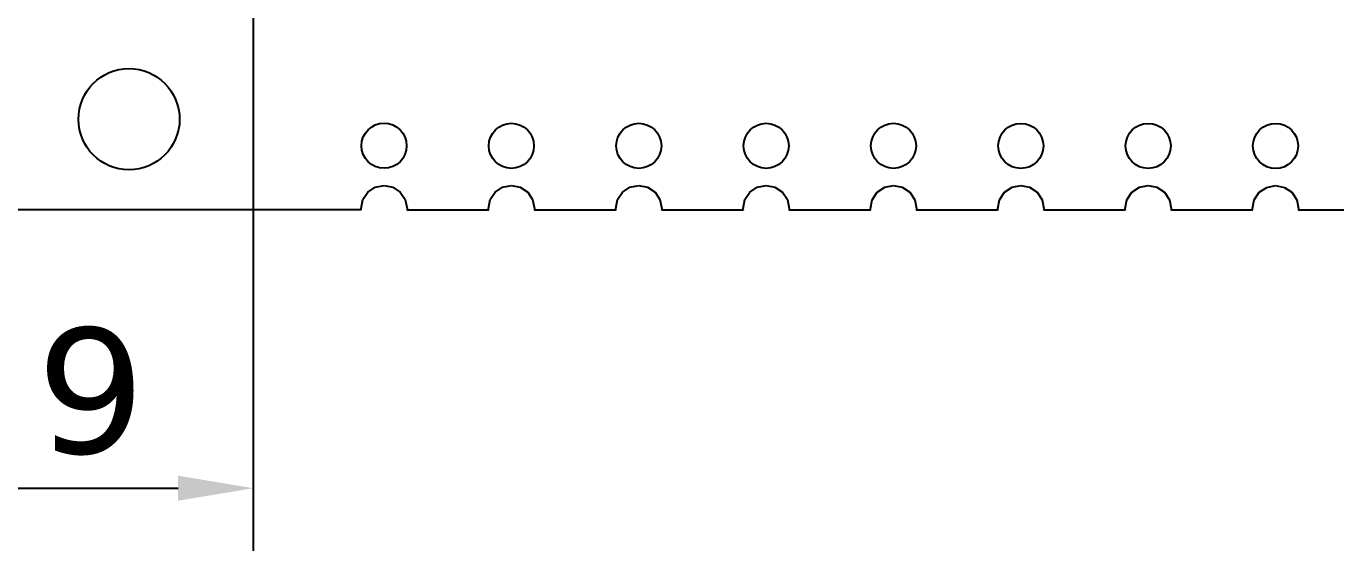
# Model space of a CAD drawing. Header units: millimetres. Extents: x 453.6 to 545.9, y 214.7 to 294.3.
# Drawn here: x 477.74 to 503.86, y 249.76 to 260.23 of the extents above; entities that cross this region are included whole.
import ezdxf

# ---------------------------------------------------------------- set-up
doc = ezdxf.new("R2010")
doc.units = ezdxf.units.MM
doc.header["$LTSCALE"] = 30.734
doc.header["$PDMODE"] = 3
doc.header["$PDSIZE"] = 0.3125
doc.layers.get('0').update_dxf_attribs({"linetype": 'CONTINUOUS'})
doc.layers.get('Defpoints').update_dxf_attribs({"linetype": 'CONTINUOUS'})
doc.layers.add('dim', color=6, linetype='CONTINUOUS', lineweight=9)
doc.styles.add('Verdana', font='verdana.ttf', dxfattribs={"height": 2.5})
doc.dimstyles.new('aaaaaaaa 3.0', dxfattribs={"dimtxt": 2.5, "dimasz": 1.5, "dimexe": 1.25, "dimexo": 0.625, "dimtad": 1, "dimdec": 1, "dimzin": 9, "dimdsep": 46, "dimtxsty": 'Verdana', "dimcen": 0, "dimazin": 0, "dimtfac": 1, "dimtofl": 0, "dimtmove": 0, "dimatfit": 3, "dimfxl": 1, "dimlwd": 25, "dimlwe": 25, "dimarcsym": 0})

# ---------------------------------------------------------------- blocks, each defined once
blk = doc.blocks.new('*D50')
at = {"layer": 'Defpoints', "color": 0}
for p in [(482.271, 262.063), (470.339, 257.665), (482.271, 251.01)]:
    blk.add_point(p, dxfattribs=at)
at = {"layer": 'dim', "color": 0, "lineweight": 25}
for p, q in [((482.271, 261.438), (482.271, 249.76)), ((470.339, 257.04), (470.339, 249.76)), ((471.839, 251.01), (480.771, 251.01))]:
    blk.add_line(p, q, dxfattribs=at)
at = {"layer": 'dim', "color": 0}
for points in [[(471.839, 251.26), (471.839, 250.76), (470.339, 251.01)], [(480.771, 250.76), (480.771, 251.26), (482.271, 251.01)]]:
    blk.add_solid(points, dxfattribs=at)
at = {"layer": 'dim', "color": 0, "insert": (476.305, 252.935), "char_height": 2.5, "attachment_point": 5, "style": 'Verdana'}
blk.add_mtext('11.9', dxfattribs=at)

msp = doc.modelspace()

# ---------------------------------------------------------------- linework, layer by layer
at = {"linetype": 'Continuous'}
for p, q in [((484.554, 256.918), (484.703, 257.018)), ((484.703, 257.018), (484.879, 257.052)), ((484.879, 257.052), (485.054, 257.017)), ((485.054, 257.017), (485.203, 256.918)), ((487.094, 256.918), (487.243, 257.017)), ((487.243, 257.017), (487.419, 257.052)), ((487.419, 257.052), (487.594, 257.017)), ((487.594, 257.017), (487.743, 256.918)), ((489.634, 256.917), (489.783, 257.017)), ((489.783, 257.017), (489.959, 257.052)), ((489.959, 257.052), (490.134, 257.017)), ((490.134, 257.017), (490.283, 256.917)), ((492.174, 256.917), (492.323, 257.016)), ((492.323, 257.016), (492.499, 257.051)), ((492.499, 257.051), (492.674, 257.016)), ((492.674, 257.016), (492.823, 256.917)), ((494.714, 256.916), (494.863, 257.016)), ((494.863, 257.016), (495.039, 257.051)), ((495.039, 257.051), (495.214, 257.016)), ((495.214, 257.016), (495.363, 256.916)), ((497.254, 256.916), (497.403, 257.015)), ((497.403, 257.015), (497.579, 257.05)), ((497.579, 257.05), (497.754, 257.015)), ((497.754, 257.015), (497.903, 256.916)), ((499.794, 256.915), (499.943, 257.015)), ((499.943, 257.015), (500.119, 257.05)), ((500.119, 257.05), (500.294, 257.015)), ((500.294, 257.015), (500.443, 256.915)), ((502.334, 256.915), (502.483, 257.014)), ((502.483, 257.014), (502.659, 257.049)), ((502.659, 257.049), (502.834, 257.014)), ((502.834, 257.014), (502.983, 256.915)), ((484.42, 256.594), (484.455, 256.769)), ((484.455, 256.769), (484.554, 256.918)), ((485.203, 256.918), (485.302, 256.769)), ((485.302, 256.769), (485.337, 256.594)), ((486.96, 256.593), (486.995, 256.769)), ((486.995, 256.769), (487.094, 256.918)), ((487.743, 256.918), (487.842, 256.769)), ((487.842, 256.769), (487.877, 256.593)), ((489.5, 256.593), (489.535, 256.768)), ((489.535, 256.768), (489.634, 256.917)), ((490.283, 256.917), (490.382, 256.768)), ((490.382, 256.768), (490.417, 256.593)), ((492.04, 256.592), (492.075, 256.768)), ((492.075, 256.768), (492.174, 256.917)), ((492.823, 256.917), (492.922, 256.768)), ((492.922, 256.768), (492.957, 256.592)), ((494.58, 256.592), (494.615, 256.767)), ((494.615, 256.767), (494.714, 256.916)), ((495.363, 256.916), (495.462, 256.767)), ((495.462, 256.767), (495.497, 256.592)), ((497.12, 256.591), (497.155, 256.767)), ((497.155, 256.767), (497.254, 256.916)), ((497.903, 256.916), (498.002, 256.767)), ((498.002, 256.767), (498.037, 256.591)), ((499.66, 256.591), (499.695, 256.767)), ((499.695, 256.767), (499.794, 256.915)), ((500.443, 256.915), (500.542, 256.766)), ((500.542, 256.766), (500.577, 256.591)), ((502.2, 256.591), (502.235, 256.766)), ((502.235, 256.766), (502.334, 256.915)), ((502.983, 256.915), (503.082, 256.766)), ((503.082, 256.766), (503.117, 256.59)), ((484.425, 256.565), (471.439, 256.565)), ((484.425, 256.565), (484.42, 256.594)), ((485.337, 256.594), (485.332, 256.565)), ((485.332, 256.565), (486.965, 256.565)), ((486.965, 256.565), (486.96, 256.593)), ((487.877, 256.593), (487.872, 256.565)), ((487.872, 256.565), (489.505, 256.565)), ((489.505, 256.565), (489.5, 256.593)), ((490.417, 256.593), (490.412, 256.565)), ((490.412, 256.565), (492.045, 256.565)), ((492.045, 256.565), (492.04, 256.592)), ((492.957, 256.592), (492.952, 256.565)), ((492.952, 256.565), (494.585, 256.565)), ((494.585, 256.565), (494.58, 256.592)), ((495.497, 256.592), (495.492, 256.565)), ((495.492, 256.565), (497.125, 256.565)), ((497.125, 256.565), (497.12, 256.591)), ((498.037, 256.591), (498.032, 256.565)), ((498.032, 256.565), (499.665, 256.565)), ((499.665, 256.565), (499.66, 256.591)), ((500.577, 256.591), (500.572, 256.565)), ((500.572, 256.565), (502.205, 256.565)), ((502.205, 256.565), (502.2, 256.591)), ((503.117, 256.59), (503.112, 256.565)), ((503.112, 256.565), (504.745, 256.565))]:
    msp.add_line(p, q, dxfattribs=at)
for centre, radius in [((479.792, 258.374), 1.009), ((484.879, 257.844), 0.45), ((487.419, 257.843), 0.45), ((489.959, 257.843), 0.45), ((492.499, 257.842), 0.45), ((495.039, 257.842), 0.45), ((497.579, 257.841), 0.45), ((500.119, 257.841), 0.45), ((502.659, 257.84), 0.45)]:
    msp.add_circle(centre, radius, dxfattribs=at)

# ---------------------------------------------------------------- dimensions: what is measured, and where the dimension line sits
at = {"layer": 'dim'}
dim = msp.add_linear_dim(base=(482.271, 251.01), p1=(470.339, 257.665), p2=(482.271, 262.063), dimstyle='aaaaaaaa 3.0', dxfattribs=at)
dim.commit()
dim.dimension.update_dxf_attribs({"geometry": '*D50', "text_midpoint": (476.305, 252.935)})

doc.saveas('drawing.dxf')
